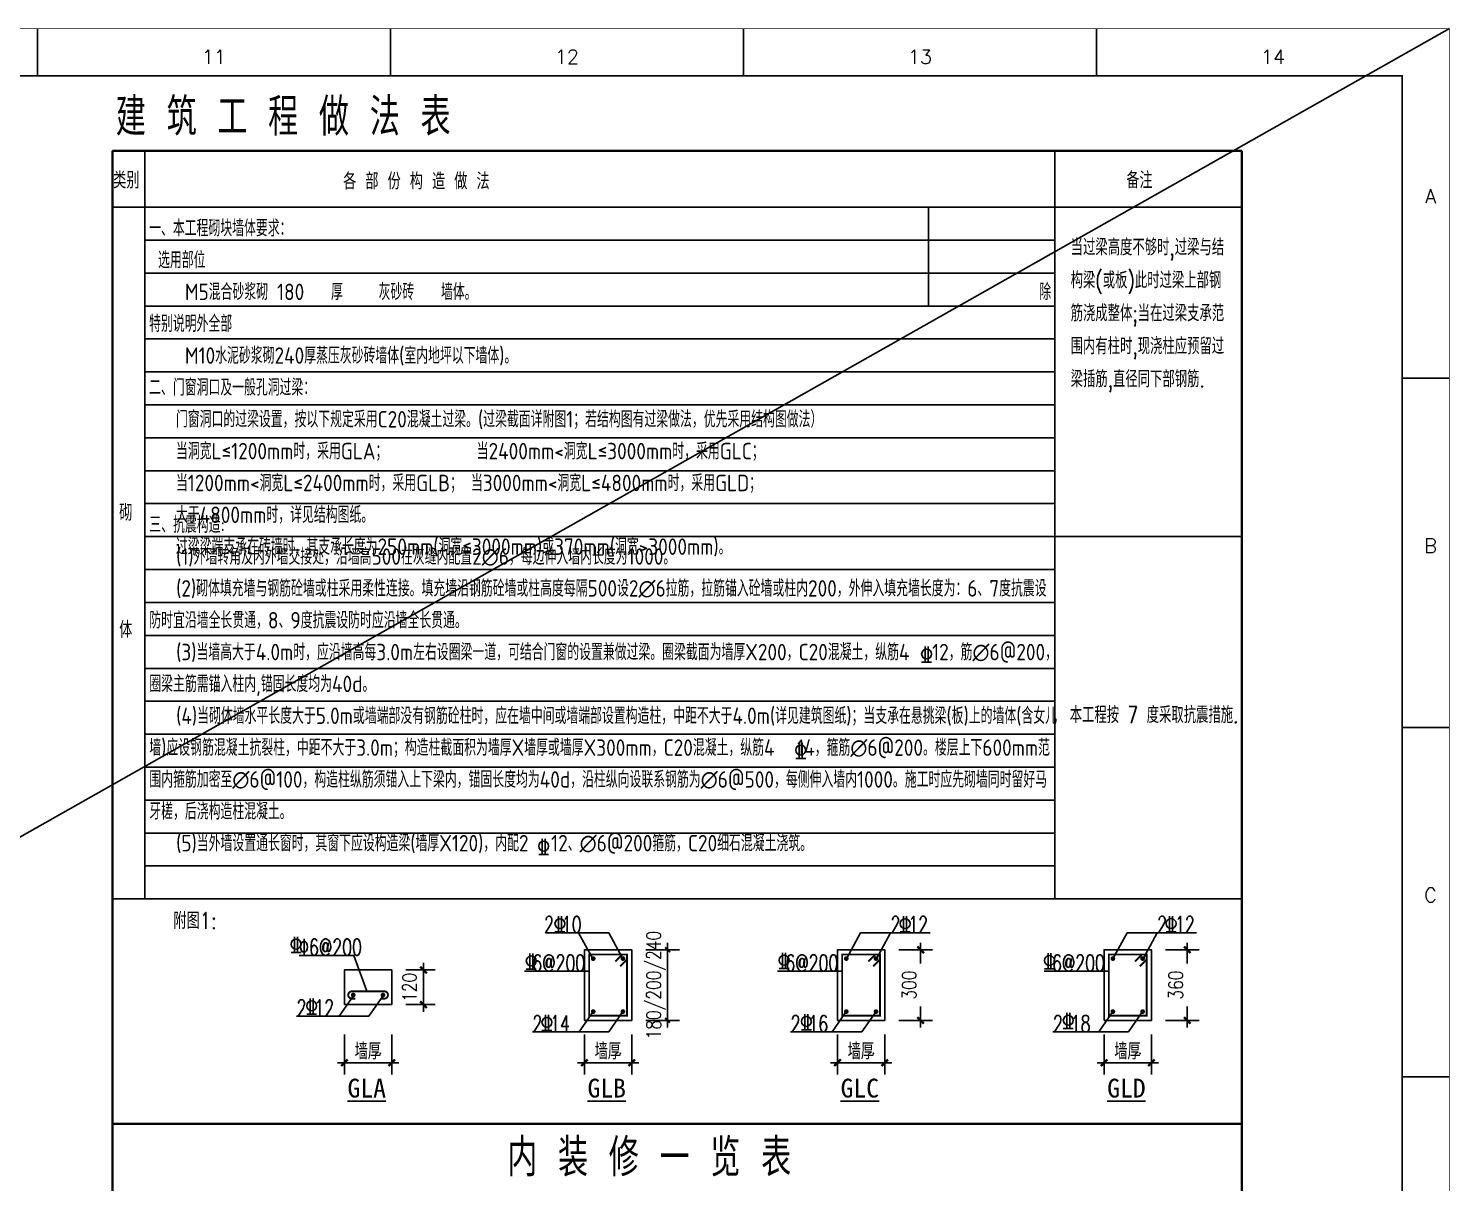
# Model space of a CAD drawing. Header units: millimetres. Extents: x 272502 to 382320, y 153465 to 264763.
# Drawn here: x 352103 to 382300, y 240215 to 264743 of the extents above; entities that cross this region are included whole.
import ezdxf
from ezdxf.enums import TextEntityAlignment as Align

# ---------------------------------------------------------------- set-up
doc = ezdxf.new("R2010")
doc.units = ezdxf.units.MM
doc.header["$LTSCALE"] = 1000
doc.layers.get('0').update_dxf_attribs({"color": 8})
doc.layers.get('DEFPOINTS').update_dxf_attribs({"color": 8})
for name, color, linetype in [('-人员定位', 6, 'Continuous'), ('BAR', 8, 'Continuous'), ('NOTES', 8, 'Continuous'), ('PUB_DIM', 8, 'Continuous'), ('PUB_TEXT', 8, 'Continuous'), ('工程做法表', 8, 'Continuous')]:
    doc.layers.add(name, color=color, linetype=linetype)
doc.styles.add('BIGFONT', font='geditxt.shx', dxfattribs={"bigfont": 'hztxt.shx'})
doc.styles.add('DIM_FONT', font='SIMPLEX.shx', dxfattribs={"width": 0.8})
doc.styles.add('HZ', font='geditxt.shx', dxfattribs={"width": 0.75, "bigfont": 'hzfs_1.shx'})
doc.styles.add('ST', font='simsun.ttf', dxfattribs={"width": 0.8})
doc.styles.get("Standard").update_dxf_attribs({"font": 'txt', "bigfont": 'gbcbig.shx'})
doc.dimstyles.new('DIMN', dxfattribs={"dimtxt": 300, "dimasz": 1, "dimexe": 250, "dimexo": 300, "dimgap": 150, "dimtad": 1, "dimdec": 0, "dimzin": 0, "dimdsep": 46, "dimtxsty": 'DIM_FONT', "dimblk": '_DIMX', "dimcen": 0.09, "dimclrt": 7, "dimadec": 0, "dimazin": 0, "dimtfac": 1, "dimtdec": 0, "dimtix": 1, "dimtmove": 2, "dimatfit": 3, "dimldrblk": '_DIMX', "dimfxl": 0, "dimtolj": 1, "dimtzin": 0, "dimarcsym": 0})

# ---------------------------------------------------------------- blocks, each defined once
blk = doc.blocks.new('GEDI_WK_A11')
at = {"color": 3}
for p, q in [((750, 584), (750, 594)), ((825, 584), (825, 594)), ((900, 584), (900, 594)), ((975, 584), (975, 594)), ((1040, 519.75), (1050, 519.75)), ((1040, 445.5), (1050, 445.5)), ((1040, 371.25), (1050, 371.25))]:
    blk.add_line(p, q, dxfattribs=at)
blk.add_lwpolyline([(0, 0, 0.1, 0.1, 0), (1050, 0, 0.1, 0.1, 0), (1050, 594, 0.1, 0.1, 0), (0, 594, 0.1, 0.1, 0)], format="xyseb", close=True, dxfattribs=at)
blk.add_lwpolyline([(25, 10), (1040, 10), (1040, 584), (25, 584)], close=True, dxfattribs=at)
for s, p in [('11', (787.5, 588)), ('12', (862.5, 588)), ('13', (937.5, 588)), ('14', (1012.5, 588))]:
    blk.add_text(s, height=3, dxfattribs=at).set_placement(p, align=Align.MIDDLE)
for s, p in [('A', (1046, 556.88)), ('B', (1046, 482.62)), ('C', (1046, 408.38))]:
    blk.add_text(s, height=3, dxfattribs=at).set_placement(p, align=Align.CENTER)
blk = doc.blocks.new('_DIMX')
blk.add_line((-150, 0), (150, 0))
at = {"const_width": 50}
blk.add_lwpolyline([(-70, -70), (70, 70)], dxfattribs=at)
blk = doc.blocks.new('*D17')
at = {"layer": 'DEFPOINTS', "color": 0, "transparency": 16777216}
for p in [(359823, 244734), (359823, 243997), (360499, 243997)]:
    blk.add_point(p, dxfattribs=at)
at = {"layer": 'PUB_DIM', "color": 0, "lineweight": -2, "transparency": 16777216}
for p, q in [((360123, 244734), (360749, 244734)), ((360499, 244735), (360499, 244736)), ((360499, 244734), (360499, 243997)), ((360123, 243997), (360749, 243997)), ((360499, 243996), (360499, 243995))]:
    blk.add_line(p, q, dxfattribs=at)
for p, rotation in [((360499, 244734), 270), ((360499, 243997), 90)]:
    blk.add_blockref('_DIMX', p, dxfattribs=dict(at, rotation=rotation))
at = {"layer": 'PUB_DIM', "color": 7, "transparency": 16777216, "insert": (360199, 244365), "char_height": 300, "attachment_point": 5, "rotation": 90, "style": 'DIM_FONT'}
blk.add_mtext('\\A1;120', dxfattribs=at)
blk = doc.blocks.new('_ArchTick')
at = {"color": 0, "linetype": 'ByBlock', "const_width": 0.4}
blk.add_lwpolyline([(-0.5, -0.5), (0.5, 0.5)], dxfattribs=at)
blk = doc.blocks.new('*D18')
at = {"layer": 'DEFPOINTS', "color": 0, "transparency": 16777216}
for p in [(370299, 245162), (370299, 243662), (371061, 243662)]:
    blk.add_point(p, dxfattribs=at)
at = {"layer": 'PUB_DIM', "color": 0, "lineweight": -2, "transparency": 16777216}
for p, q in [((370599, 245162), (371311, 245162)), ((371061, 245161), (371061, 244871)), ((371061, 243663), (371061, 243954)), ((370599, 243662), (371311, 243662))]:
    blk.add_line(p, q, dxfattribs=at)
for p, rotation in [((371061, 245162), 90), ((371061, 243662), 270)]:
    blk.add_blockref('_DIMX', p, dxfattribs=dict(at, rotation=rotation))
at = {"layer": 'PUB_DIM', "color": 7, "transparency": 16777216, "insert": (370815, 244412), "char_height": 300, "attachment_point": 5, "rotation": 90, "style": 'DIM_FONT'}
blk.add_mtext('\\A1;300', dxfattribs=at)
blk = doc.blocks.new('*D19')
at = {"layer": 'DEFPOINTS', "color": 0, "transparency": 16777216}
for p in [(375964, 245162), (375964, 243662), (376726, 243662)]:
    blk.add_point(p, dxfattribs=at)
at = {"layer": 'PUB_DIM', "color": 0, "lineweight": -2, "transparency": 16777216}
for p, q in [((376264, 245162), (376976, 245162)), ((376726, 245161), (376726, 244871)), ((376726, 243663), (376726, 243954)), ((376264, 243662), (376976, 243662))]:
    blk.add_line(p, q, dxfattribs=at)
for p, rotation in [((376726, 245162), 90), ((376726, 243662), 270)]:
    blk.add_blockref('_DIMX', p, dxfattribs=dict(at, rotation=rotation))
at = {"layer": 'PUB_DIM', "color": 7, "transparency": 16777216, "insert": (376480, 244412), "char_height": 300, "attachment_point": 5, "rotation": 90, "style": 'DIM_FONT'}
blk.add_mtext('\\A1;360', dxfattribs=at)

msp = doc.modelspace()

# ---------------------------------------------------------------- linework, layer by layer
at = {"layer": '-人员定位'}
msp.add_line((277294.7, 205337.7), (382294.7, 264737.7), dxfattribs=at)
at = {"color": 3}
for points in [[(363916.8, 243662.1), (364922, 243662.1), (364922, 245162.1), (363916.8, 245162.1)], [(369294.4, 243662.1), (370299.5, 243662.1), (370299.5, 245162.1), (369294.4, 245162.1)], [(374959, 243662.1), (375964.2, 243662.1), (375964.2, 245162.1), (374959, 245162.1)], [(358817.7, 243996.9), (359822.8, 243996.9), (359822.8, 244733.8), (358817.7, 244733.8)]]:
    msp.add_lwpolyline(points, close=True, dxfattribs=at)
at = {"layer": 'BAR', "color": 3, "const_width": 40}
for points in [[(364016.8, 243762.1), (364822, 243762.1), (364822, 245062.1), (364016.8, 245062.1)], [(369394.4, 243762.1), (370199.5, 243762.1), (370199.5, 245062.1), (369394.4, 245062.1)], [(375059, 243762.1), (375864.2, 243762.1), (375864.2, 245062.1), (375059, 245062.1)]]:
    msp.add_lwpolyline(points, close=True, dxfattribs=at)
at = {"layer": 'BAR', "color": 3, "const_width": 50}
for points in [[(364078.4, 244975.3, 1), (364128.4, 244975.3, 1)], [(364760.4, 244975.3, -1), (364710.4, 244975.3, -1)], [(369456, 244975.3, 1), (369506, 244975.3, 1)], [(370137.9, 244975.3, -1), (370087.9, 244975.3, -1)], [(375120.6, 244975.3, 1), (375170.6, 244975.3, 1)], [(375802.6, 244975.3, -1), (375752.6, 244975.3, -1)], [(358979.3, 244200.2, -1), (359029.3, 244200.2, -1)], [(359661.2, 244200.2, 1), (359611.2, 244200.2, 1)], [(364078.4, 243849, -1), (364128.4, 243849, -1)], [(364760.4, 243849, 1), (364710.4, 243849, 1)], [(369456, 243849, -1), (369506, 243849, -1)], [(370137.9, 243849, 1), (370087.9, 243849, 1)], [(375120.6, 243849, -1), (375170.6, 243849, -1)], [(375802.6, 243849, 1), (375752.6, 243849, 1)]]:
    msp.add_lwpolyline(points, format="xyb", close=True, dxfattribs=at)
at = {"layer": 'BAR', "color": 3, "const_width": 40}
for points in [[(364721.7, 245062.1), (364573.3, 244913.7)], [(364822, 244957.6), (364675.7, 244811.4)], [(370099.3, 245062.1), (369950.9, 244913.7)], [(370199.5, 244957.6), (370053.2, 244811.4)], [(375764, 245062.1), (375615.6, 244913.7)], [(375864.2, 244957.6), (375717.9, 244811.4)]]:
    msp.add_lwpolyline(points, dxfattribs=at)
msp.add_lwpolyline([(359050.3, 244124.3), (358975.6, 244124.3, -0.9975639), (358975.2, 244279.7, -0.0015201), (358975.5, 244279.7), (359665.1, 244279.7, -0.0013339), (359665.3, 244279.7, -0.9978618), (359664.9, 244124.3), (359590.2, 244124.3)], format="xyb", dxfattribs=at)
at = {"layer": 'NOTES', "color": 3}
for p, q in [((364433.4, 245523.9), (363160.3, 245523.9)), ((364094.6, 244968.1), (363794.6, 245523.9)), ((364733.4, 244968.1), (364433.4, 245523.9)), ((369482.9, 244968.1), (369782.9, 245523.9)), ((369782.9, 245523.9), (371265.2, 245523.9)), ((370121.7, 244968.1), (370421.7, 245523.9)), ((375147.6, 244968.1), (375447.6, 245523.9)), ((375447.6, 245523.9), (376919, 245523.9)), ((375786.4, 244968.1), (376086.4, 245523.9)), ((359018.8, 245042.7), (357855.5, 245042.7)), ((359293.9, 244279.7), (359018.8, 245042.7)), ((364016.8, 244708), (362642.3, 244708)), ((369394.4, 244708), (368019.8, 244708)), ((375059, 244708), (373684.5, 244708)), ((359004.3, 244175.2), (358704.3, 243751.1)), ((359636.2, 244175.2), (359336.2, 243751.1)), ((359336.2, 243751.1), (357800.8, 243751.1)), ((364103.4, 243849), (363803.4, 243416.3)), ((364735.4, 243849), (364435.4, 243416.3)), ((369481, 243849), (369181, 243416.3)), ((370112.9, 243849), (369812.9, 243416.3)), ((375145.6, 243849), (374845.6, 243416.3)), ((375777.6, 243849), (375477.6, 243416.3)), ((364435.4, 243416.3), (362811.3, 243416.3)), ((369812.9, 243416.3), (368297.7, 243416.3)), ((375477.6, 243416.3), (373872.7, 243416.3))]:
    msp.add_line(p, q, dxfattribs=at)
at = {"layer": 'PUB_DIM'}
for p, q in [((365683.6, 245312.1), (365683.6, 243512.1)), ((365222, 245162.1), (365933.6, 245162.1)), ((365222, 243662.1), (365933.6, 243662.1))]:
    msp.add_line(p, q, dxfattribs=at)
at = {"layer": 'PUB_TEXT'}
for p, q in [((371155.4, 251604.8), (371155.4, 251272.3)), ((371218.4, 251604.8), (371218.4, 251272.3)), ((371081.9, 251272.3), (371291.9, 251272.3)), ((368482.4, 249562.8), (368482.4, 249230.3)), ((368545.4, 249562.8), (368545.4, 249230.3)), ((368408.9, 249230.3), (368618.9, 249230.3)), ((363018.4, 247522.8), (363018.4, 247190.3)), ((363081.4, 247522.8), (363081.4, 247190.3)), ((362944.9, 247190.3), (363154.9, 247190.3)), ((363364.1, 245876.2), (363364.1, 245543.7)), ((363427.1, 245876.2), (363427.1, 245543.7)), ((370700.1, 245876.2), (370700.1, 245543.7)), ((370763.1, 245876.2), (370763.1, 245543.7)), ((376352.1, 245878.2), (376352.1, 245545.7)), ((376415.1, 245878.2), (376415.1, 245545.7)), ((363290.6, 245543.7), (363500.6, 245543.7)), ((370626.6, 245543.7), (370836.6, 245543.7)), ((376278.6, 245545.7), (376488.6, 245545.7)), ((357759.1, 245440.2), (357759.1, 245107.7)), ((357822.1, 245440.2), (357822.1, 245107.7)), ((357685.6, 245107.7), (357895.6, 245107.7)), ((362755.1, 245084.2), (362755.1, 244751.7)), ((362818.1, 245084.2), (362818.1, 244751.7)), ((368129.1, 245099.2), (368129.1, 244766.7)), ((368192.1, 245099.2), (368192.1, 244766.7)), ((373767.1, 245092.2), (373767.1, 244759.7)), ((373830.1, 245092.2), (373830.1, 244759.7)), ((362681.6, 244751.7), (362891.6, 244751.7)), ((368055.6, 244766.7), (368265.6, 244766.7)), ((373693.6, 244759.7), (373903.6, 244759.7)), ((358091.1, 244129.2), (358091.1, 243796.7)), ((358154.1, 244129.2), (358154.1, 243796.7)), ((358017.6, 243796.7), (358227.6, 243796.7)), ((363088.1, 243778.2), (363088.1, 243445.7)), ((363151.1, 243778.2), (363151.1, 243445.7)), ((368602.1, 243797.2), (368602.1, 243464.7)), ((368665.1, 243797.2), (368665.1, 243464.7)), ((374166.1, 243822.2), (374166.1, 243489.7)), ((374229.1, 243822.2), (374229.1, 243489.7)), ((363014.6, 243445.7), (363224.6, 243445.7)), ((368528.6, 243464.7), (368738.6, 243464.7)), ((374092.6, 243489.7), (374302.6, 243489.7))]:
    msp.add_line(p, q, dxfattribs=at)
for centre in [(371186.9, 251447.3), (368513.9, 249405.3), (363049.9, 247365.3), (363395.6, 245718.7), (370731.6, 245718.7), (376383.6, 245720.7), (357790.6, 245282.7), (362786.6, 244926.7), (368160.6, 244941.7), (373798.6, 244934.7), (358122.6, 243971.7), (363119.6, 243620.7), (368633.6, 243639.7), (374197.6, 243664.7)]:
    msp.add_circle(centre, 105, dxfattribs=at)
at = {"layer": '工程做法表', "const_width": 50}
for points in [[(377886.4, 262143.6), (353886.4, 262143.6)], [(377886.4, 262143.6), (377886.4, 213217), (353886.4, 213217), (353886.4, 262143.6)], [(353883.8, 241462.3), (377886.4, 241462.3)], [(353883.8, 241462.3), (377883.8, 241462.3)]]:
    msp.add_lwpolyline(points, dxfattribs=at)
at = {"layer": '工程做法表'}
for points in [[(354573.7, 262143.6), (354573.7, 246243.6)], [(373911.4, 262143.6), (373911.4, 246243.6)], [(377886.3, 260943.6), (353886.3, 260943.6)], [(371231.4, 260943.6), (371231.4, 258843.6)], [(354578, 260243.6), (373911.4, 260243.6)], [(354578, 259543.6), (373911.4, 259543.6)], [(354578, 258843.6), (373911.4, 258843.6)], [(354578, 258143.6), (373911.4, 258143.6)], [(354578, 257443.6), (373911.4, 257443.6)], [(354578, 256743.6), (373911.4, 256743.6)], [(354578, 256043.6), (373911.4, 256043.6)], [(354578, 255343.6), (373911.4, 255343.6)], [(354578, 254643.6), (373911.4, 254643.6)], [(354578, 253943.6), (377886.4, 253943.6)], [(354578, 253243.6), (373911.4, 253243.6)], [(354578, 252543.6), (373911.4, 252543.6)], [(354578, 251843.6), (373911.4, 251843.6)], [(354578, 251143.6), (373911.4, 251143.6)], [(354578, 250443.6), (373911.4, 250443.6)], [(354578, 249743.6), (373911.4, 249743.6)], [(354578, 249043.6), (373911.4, 249043.6)], [(354578, 248343.6), (373911.4, 248343.6)], [(354578, 247643.6), (373911.4, 247643.6)], [(354578, 246943.6), (373911.4, 246943.6)], [(353886.3, 246243.6), (377886.3, 246243.6)]]:
    msp.add_lwpolyline(points, dxfattribs=at)

# ---------------------------------------------------------------- block references
at = {"xscale": 100, "yscale": 100, "zscale": 100}
msp.add_blockref('GEDI_WK_A11', (277294.7, 205337.7), dxfattribs=at)
at = {"layer": 'PUB_DIM', "xscale": 100, "yscale": 100, "zscale": 100}
for p, rotation in [((365683.6, 245162.1), 90), ((365683.6, 243662.1), 270)]:
    msp.add_blockref('_ArchTick', p, dxfattribs=dict(at, rotation=rotation))

# ---------------------------------------------------------------- texts
at = {"layer": 'NOTES', "color": 3, "style": 'ST'}
for s, p in [('%%uGLA', (358883.5, 242023)), ('%%UGLB', (363982.7, 242023)), ('%%UGLC', (369360.2, 242023)), ('%%UGLD', (375024.9, 242023))]:
    msp.add_text(s, height=400, dxfattribs=at).set_placement(p)
at = {"layer": 'PUB_DIM', "color": 7, "insert": (365437.3, 244412.1), "char_height": 300, "attachment_point": 5, "rotation": 90, "style": 'DIM_FONT'}
msp.add_mtext('\\A1;180/200/240', dxfattribs=at)
at = {"layer": 'PUB_TEXT', "style": 'HZ'}
for s, height, width, p in [('建 筑 工 程 做 法 表 ', 800, 0.8, (353959.9, 262462.8)), ('2 10', 350, 0.7, (363059.6, 245523.9)), ('2 12', 350, 0.7, (370421.7, 245523.9)), ('2 12', 350, 0.7, (376086.4, 245523.9)), ('%%1316@200', 350, 0.7, (357855.5, 245042.7)), (' 6@200', 350, 0.7, (362642.3, 244708)), (' 6@200', 350, 0.7, (368019.8, 244708)), (' 6@200', 350, 0.7, (373684.5, 244708)), ('2 12', 350, 0.7, (357800.8, 243751.1)), ('2 14', 350, 0.7, (362811.3, 243416.3)), ('2 16', 350, 0.7, (368297.7, 243416.3)), ('2 18', 350, 0.7, (373872.9, 243416.3)), (' 内 装 修 一 览 表 ', 800, 0.8, (361837.2, 240347.8))]:
    msp.add_text(s, height=height, dxfattribs=dict(at, width=width)).set_placement(p)
at = {"layer": 'PUB_TEXT', "linetype": 'Continuous', "style": 'BIGFONT', "width": 0.8}
for s, p in [('类别', (354184.2, 261341.6)), ('备注', (375710, 261341.6)), ('砌', (354172.4, 254278.6)), ('体', (354172.4, 251790.5))]:
    msp.add_text(s, height=350, dxfattribs=at).set_placement(p, align=Align.CENTER)
for s, p in [('各 部 份 构 造 做 法', (358790.3, 261320.5)), ('附图1:', (355183.5, 245605.4)), ('墙厚', (359034.1, 242831.1)), ('墙厚', (364133.3, 242831.1)), ('墙厚', (369510.8, 242831.1)), ('墙厚', (375175.5, 242831.1))]:
    msp.add_text(s, height=350, dxfattribs=at).set_placement(p)
at = {"layer": 'PUB_TEXT', "linetype": 'Continuous', "char_height": 350, "attachment_point": 1}
for s, insert, width, line_spacing_factor, style in [('\\A1;{\\Fgbenor,gbcbig|c134;一、本工程砌块墙体要求：                                                                               \\Fgbenor,gbcbig|c0;      \\Fgbenor,gbcbig|c134;  选用部位\\P    M5混合砂浆砌 \\Fgbenor,gbcbig|c0;\\C6;180\\Fgbenor,gbcbig|c134;   \\C256;厚    灰砂砖   墙体。 \\C6; \\C256;                                           \\Fgbenor,gbcbig|c0;      \\Fgbenor,gbcbig|c134;     \\Fgbenor,gbcbig|c0;     \\Fgbenor,gbcbig|c134;  除特别说明外全部\\P    M10水泥砂浆砌240厚蒸压灰砂砖墙体(室内地坪以下墙体)。\\P二、门窗洞口及一般孔洞过梁：  \\P   门窗洞口的过梁设置，按以下规定采用C20混凝土过梁。(过梁截面详附图1；若结构图有过梁做法，优先采用结构图做法）  \\P   当洞宽L≤1200mm时，采用GLA；          当2400mm<洞宽L≤3000mm时，采用GLC；\\P   当1200mm<洞宽L≤2400mm时，采用GLB； 当3000mm<洞宽L≤4800mm时，采用GLD； \\P   大于4800mm时，详见结构图纸。\\P   过梁梁端支承在砖墙时，其支承长度为250mm(洞宽≤3000mm)或370mm(洞宽>3000mm)。}', (354668, 260672.4), 19243.407, 1.16, 'BIGFONT'), ('当过梁高度不够时,过梁与结构梁(或板)此时过梁上部钢筋浇成整体;当在过梁支承范围内有柱时,现浇柱应预留过梁插筋,直径同下部钢筋.', (374247.9, 260267.6), 3394.279, 1.2, 'HZ'), ('\\A1;{\\Fgbenor,gbcbig|c134;\\W1;三、抗震构造:\\P   (1)外墙转角及内外墙交接处，沿墙高500在灰缝内配置2∅6，每边伸入墙内长度为1000。\\P   (2)砌体填充墙与钢筋砼墙或柱采用柔性连接。填充墙沿钢筋砼墙或柱高度每隔\\C6;500\\C256;设2∅6拉筋，拉筋锚入砼墙或柱内200，外伸入填充墙长度为：6、7度抗震设防时宜沿墙全长贯通，8、9度抗震设防时应沿墙全长贯通。 \\P   (3)当墙高大于4.0m时，应沿墙高每3.0m左右设圈梁一道，可结合门窗的设置兼做过梁。圈梁截面为墙厚X200，C20混凝土，纵筋4\\Fgeditxt,dxt|c134;  \\Fgbenor,gbcbig|c134;12，筋∅6@200， 圈梁主筋需锚入柱内,锚固长度均为40d。\\P   (4)当砌体墙水平长度大于5.0m或墙端部没有钢筋砼柱时，应在墙中间或墙端部设置构造柱，中距不大于4.0m(详见建筑图纸)；当支承在悬挑梁(板)上的墙体(含女儿墙)应设钢筋混凝土抗裂柱，中距不大于3.0m；构造柱截面积为墙厚X墙厚或墙厚X300mm，C20混凝土，纵筋4\\Fgeditxt,dxt|c134;  \\Fgbenor,gbcbig|c134;14，箍筋∅6@200。楼层上下600mm范围内箍筋加密至∅6@100，构造柱纵筋须锚入上下梁内，锚固长度均为40d，沿柱纵向设联系钢筋为∅6@500，每侧伸入墙内1000。施工时应先砌墙同时留好马牙槎，后浇构造柱混凝土。\\P   (5)当外墙设置通长窗时，其窗下应设构造梁(墙厚X120)，内配2\\Fgeditxt,dxt|c134;  \\Fgbenor,gbcbig|c134;12、∅6@200箍筋，C20细石混凝土浇筑。}', (354672.2, 254371.4), 19243.407, 1.16, 'BIGFONT'), ('本工程按 {\\C6;7} 度采取抗震措施.', (374228.4, 250329.7), 3394.279, 1.2, 'HZ')]:
    msp.add_mtext(s, dxfattribs=dict(at, insert=insert, width=width, line_spacing_factor=line_spacing_factor, style=style))

# ---------------------------------------------------------------- dimensions: what is measured, and where the dimension line sits
at = {"layer": 'PUB_DIM'}
for base, p1, p2, text, picture, middle in [((371061.1, 243662.1), (370299.5, 245162.1), (370299.5, 243662.1), '300', '*D18', (370814.9, 244412.1)), ((376725.8, 243662.1), (375964.2, 245162.1), (375964.2, 243662.1), '360', '*D19', (376479.5, 244412.1))]:
    dim = msp.add_linear_dim(base=base, p1=p1, p2=p2, angle=270, text=text, dimstyle='DIMN', dxfattribs=at)
    dim.commit()
    dim.dimension.update_dxf_attribs({"geometry": picture, "text_midpoint": middle, "dimtype": 128})
dim = msp.add_linear_dim(base=(360499.5, 243996.9), p1=(359822.8, 244733.8), p2=(359822.8, 243996.9), angle=270, text='120', dimstyle='DIMN', dxfattribs=at)
dim.commit()
dim.dimension.update_dxf_attribs({"geometry": '*D17', "text_midpoint": (360199.5, 244365.3)})
for base, p1, p2, location in [((359822.8, 242762), (358817.7, 243662.1), (359822.8, 243662.1), (359579.8, 243092)), ((364922, 242762), (363916.8, 243662.1), (364922, 243662.1), (364678.9, 243092)), ((370299.5, 242762), (369294.4, 243662.1), (370299.5, 243662.1), (370056.5, 243092)), ((375964.2, 242762), (374959, 243662.1), (375964.2, 243662.1), (375721.2, 243092))]:
    msp.add_linear_dim(base=base, p1=p1, p2=p2, location=location, text='.', dimstyle='DIMN', dxfattribs=at).render()

doc.saveas('drawing.dxf')
